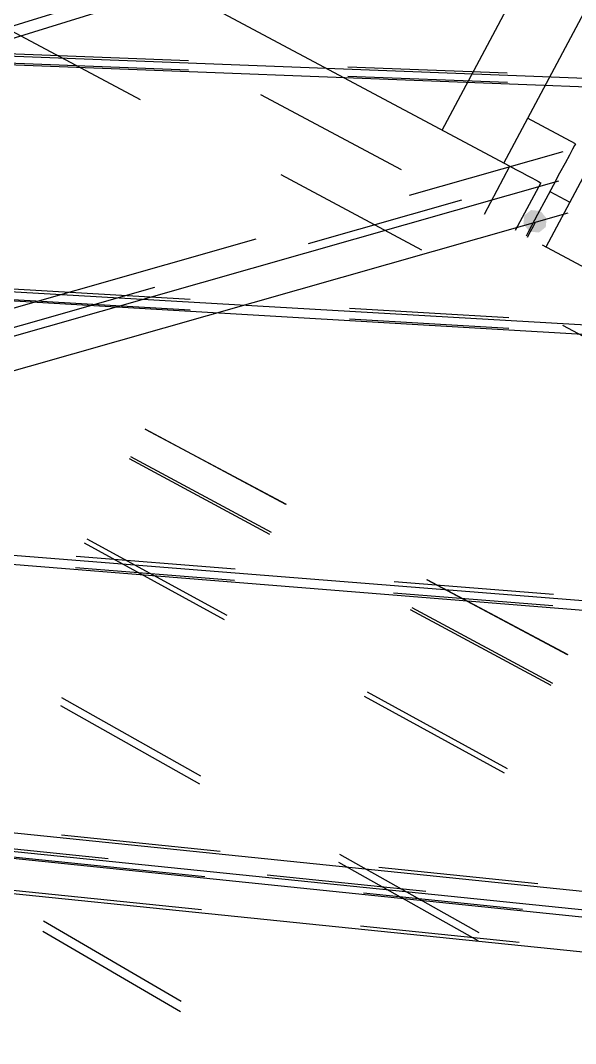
# Model space of a CAD drawing. Extents: x 3 to 592, y 5 to 207.
# Drawn here: x 104.58 to 108.99, y 35.92 to 44.06 of the extents above; entities that cross this region are included whole.
import ezdxf

# ---------------------------------------------------------------- set-up
doc = ezdxf.new("R2010")
doc.units = 0
doc.layers.get('0').update_dxf_attribs({"linetype": 'CONTINUOUS'})

msp = doc.modelspace()

# ---------------------------------------------------------------- hatches: boundary and pattern name
h = msp.add_hatch(color=7)
h.dxf.hatch_style = 2
h.paths.add_polyline_path([(108.721193, 42.536536), (108.764422, 42.483001), (108.757335, 42.414557), (108.7038, 42.371328), (108.635356, 42.378416), (108.623009, 42.385118), (108.57978, 42.438653), (108.586867, 42.507097), (108.640402, 42.550326), (108.708846, 42.543239)])
h = msp.add_hatch(color=7)
h.dxf.hatch_style = 2
h.paths.add_polyline_path([(108.721193, 42.536536), (108.764422, 42.483001), (108.757335, 42.414557), (108.7038, 42.371328), (108.635356, 42.378416), (108.623009, 42.385118), (108.57978, 42.438653), (108.586867, 42.507097), (108.640402, 42.550326), (108.708846, 42.543239)])

# ---------------------------------------------------------------- linework, layer by layer
at = {"color": 7}
for points in [[(107.933278, 43.185503), (109.763842, 46.61662)], [(107.933278, 43.185503), (109.763842, 46.61662)], [(108.423428, 42.923989), (110.253992, 46.355106)], [(108.423428, 42.923989), (110.253992, 46.355106)], [(100.933603, 45.880761), (105.528966, 43.429194)], [(100.933603, 45.880761), (105.528966, 43.429194)], [(104.306053, 45.12056), (108.472358, 42.897707)], [(104.306053, 45.12056), (108.472358, 42.897707)], [(102.815425, 43.488716), (105.748767, 44.395243)], [(102.815425, 43.488716), (105.748767, 44.395243)], [(105.779028, 44.305941), (102.85035, 43.400874)], [(105.779028, 44.305941), (102.85035, 43.400874)], [(100.682778, 43.920833), (142.839722, 42.298056)], [(100.693573, 43.939037), (105.913623, 43.737664)], [(100.693573, 43.939037), (105.913623, 43.737664)], [(100.693573, 43.939037), (105.913623, 43.737664)], [(100.693573, 43.939037), (105.913623, 43.737664)], [(142.839722, 42.2275), (100.682778, 43.850278)], [(105.913766, 43.661875), (100.693396, 43.86326)], [(105.913766, 43.661875), (100.693396, 43.86326)], [(105.913766, 43.661875), (100.693396, 43.86326)], [(105.913766, 43.661875), (100.693396, 43.86326)], [(107.182679, 43.688708), (108.451736, 43.639752)], [(107.182679, 43.688708), (108.451736, 43.639752)], [(107.182679, 43.688708), (108.451736, 43.639752)], [(107.182679, 43.688708), (108.451736, 43.639752)], [(108.451878, 43.563963), (107.182822, 43.612919)], [(108.451878, 43.563963), (107.182822, 43.612919)], [(108.451878, 43.563963), (107.182822, 43.612919)], [(108.451878, 43.563963), (107.182822, 43.612919)], [(106.487054, 43.469057), (107.607572, 42.871278)], [(106.487054, 43.469057), (107.607572, 42.871278)], [(108.992882, 43.076707), (108.61294, 43.279201)], [(108.992882, 43.076707), (108.61294, 43.279201)], [(108.759978, 42.256463), (109.263392, 43.199791)], [(108.759978, 42.256463), (109.263392, 43.199791)], [(108.992882, 43.076707), (108.986532, 43.064359), (108.970304, 43.034726), (108.945257, 42.987101), (108.910684, 42.922896), (108.867646, 42.842109), (108.816846, 42.746507), (108.758284, 42.636793), (108.692668, 42.514379), (108.621407, 42.380676), (108.600593, 42.341518)], [(108.992882, 43.076707), (108.986532, 43.064359), (108.970304, 43.034726), (108.945257, 42.987101), (108.910684, 42.922896), (108.867646, 42.842109), (108.816846, 42.746507), (108.758284, 42.636793), (108.692668, 42.514379), (108.621407, 42.380676), (108.600593, 42.341518)], [(107.674032, 42.668761), (108.895579, 43.016213)], [(107.674032, 42.668761), (108.895579, 43.016213)], [(108.269793, 42.517977), (108.472288, 42.897919)], [(108.269793, 42.517977), (108.472288, 42.897919)], [(108.472464, 42.897848), (108.520442, 42.872448), (108.566303, 42.847754), (108.608636, 42.825176), (108.645678, 42.805421), (108.676369, 42.789193), (108.698947, 42.777198), (108.712706, 42.76979)], [(108.472464, 42.897848), (108.520442, 42.872448), (108.566303, 42.847754), (108.608636, 42.825176), (108.645678, 42.805421), (108.676369, 42.789193), (108.698947, 42.777198), (108.712706, 42.76979)], [(106.649483, 42.831413), (107.77, 42.233632)], [(106.649483, 42.831413), (107.77, 42.233632)], [(108.858836, 42.779851), (102.774221, 41.049187)], [(108.858836, 42.779851), (102.774221, 41.049187)], [(108.717539, 42.767109), (108.515044, 42.387167)], [(108.717539, 42.767109), (108.515044, 42.387167)], [(106.869314, 42.284341), (108.09086, 42.631797)], [(106.869314, 42.284341), (108.09086, 42.631797)], [(108.790246, 42.696836), (108.949702, 42.611816)], [(108.790246, 42.696836), (108.949702, 42.611816)], [(108.931967, 42.526486), (102.847352, 40.795822)], [(108.931967, 42.526486), (102.847352, 40.795822)], [(108.612905, 42.334921), (108.636894, 42.380076), (108.659824, 42.422762), (108.673582, 42.448868)], [(108.612905, 42.334921), (108.636894, 42.380076), (108.659824, 42.422762), (108.673582, 42.448868)], [(103.603566, 41.510973), (106.452485, 42.321309)], [(103.603566, 41.510973), (106.452485, 42.321309)], [(108.72809, 42.2735), (114.33068, 39.284606)], [(108.72809, 42.2735), (114.33068, 39.284606)], [(100.693573, 42.145973), (105.928463, 41.842333)], [(100.693573, 42.145973), (105.928463, 41.842333)], [(100.693573, 42.145973), (105.928463, 41.842333)], [(100.693573, 42.145973), (105.928463, 41.842333)], [(100.682778, 42.121667), (142.839722, 39.6875)], [(142.839722, 39.581667), (100.682778, 42.051111)], [(105.928603, 41.754861), (100.693396, 42.058519)], [(105.928603, 41.754861), (100.693396, 42.058519)], [(105.928603, 41.754861), (100.693396, 42.058519)], [(105.928603, 41.754861), (100.693396, 42.058519)], [(101.913231, 40.874632), (105.647768, 41.936884)], [(101.913231, 40.874632), (105.647768, 41.936884)], [(107.196332, 41.768793), (108.464201, 41.695252)], [(107.196332, 41.768793), (108.464201, 41.695252)], [(107.196332, 41.768793), (108.464201, 41.695252)], [(107.196332, 41.768793), (108.464201, 41.695252)], [(108.464341, 41.60778), (107.196472, 41.681321)], [(108.464341, 41.60778), (107.196472, 41.681321)], [(108.464341, 41.60778), (107.196472, 41.681321)], [(108.464341, 41.60778), (107.196472, 41.681321)], [(108.890517, 41.635851), (110.011034, 41.03807)], [(108.890517, 41.635851), (110.011034, 41.03807)], [(106.689951, 40.209458), (105.569435, 40.807239)], [(106.689951, 40.209458), (105.569435, 40.807239)], [(105.570795, 40.809467), (106.691311, 40.211686)], [(105.570795, 40.809467), (106.691311, 40.211686)], [(105.454279, 40.591121), (106.573255, 39.990461)], [(105.454279, 40.591121), (106.573255, 39.990461)], [(106.563258, 39.971719), (105.444282, 40.572379)], [(106.563258, 39.971719), (105.444282, 40.572379)], [(100.682778, 40.110833), (138.43, 37.112222)], [(138.43, 37.006389), (100.682778, 40.040278)], [(105.106467, 39.937546), (106.220861, 39.328426)], [(105.106467, 39.937546), (106.220861, 39.328426)], [(106.201087, 39.29159), (105.086694, 39.900709)], [(106.201087, 39.29159), (105.086694, 39.900709)], [(105.020092, 39.799483), (106.286081, 39.698634)], [(105.020092, 39.799483), (106.286081, 39.698634)], [(105.020092, 39.799483), (106.286081, 39.698634)], [(105.020092, 39.799483), (106.286081, 39.698634)], [(106.281124, 39.604533), (105.015135, 39.705386)], [(106.281124, 39.604533), (105.015135, 39.705386)], [(106.281124, 39.604533), (105.015135, 39.705386)], [(106.281124, 39.604533), (105.015135, 39.705386)], [(108.930985, 39.013896), (107.810468, 39.611677)], [(108.930985, 39.013896), (107.810468, 39.611677)], [(107.811828, 39.613905), (108.932345, 39.016124)], [(107.811828, 39.613905), (108.932345, 39.016124)], [(107.552071, 39.597785), (108.81806, 39.496936)], [(107.552071, 39.597785), (108.81806, 39.496936)], [(107.552071, 39.597785), (108.81806, 39.496936)], [(107.552071, 39.597785), (108.81806, 39.496936)], [(108.813102, 39.402828), (107.547113, 39.50368)], [(108.813102, 39.402828), (107.547113, 39.50368)], [(108.813102, 39.402828), (107.547113, 39.50368)], [(108.813102, 39.402828), (107.547113, 39.50368)], [(108.80121, 38.770398), (107.682234, 39.371058)], [(108.80121, 38.770398), (107.682234, 39.371058)], [(107.692231, 39.3898), (108.811207, 38.78914)], [(107.692231, 39.3898), (108.811207, 38.78914)], [(107.335255, 38.719307), (108.449649, 38.110188)], [(107.335255, 38.719307), (108.449649, 38.110188)], [(104.903057, 38.675521), (106.009937, 38.052851)], [(104.903057, 38.675521), (106.009937, 38.052851)], [(108.429875, 38.073351), (107.315481, 38.682471)], [(108.429875, 38.073351), (107.315481, 38.682471)], [(106.005294, 37.986186), (104.898414, 38.608856)], [(106.005294, 37.986186), (104.898414, 38.608856)], [(98.883611, 38.029444), (138.183056, 34.007778)], [(100.682778, 37.994167), (138.147778, 34.148889)], [(143.898056, 33.3375), (99.730278, 37.888333)], [(106.04522, 37.248321), (99.751974, 37.893131)], [(106.04522, 37.248321), (99.751974, 37.893131)], [(106.04522, 37.248321), (99.751974, 37.893131)], [(106.04522, 37.248321), (99.751974, 37.893131)], [(143.862778, 33.090556), (99.695, 37.606111)], [(106.019326, 36.985889), (99.72608, 37.6307)], [(106.019326, 36.985889), (99.72608, 37.6307)], [(106.019326, 36.985889), (99.72608, 37.6307)], [(106.019326, 36.985889), (99.72608, 37.6307)], [(104.903455, 37.583779), (106.166841, 37.454333)], [(104.903455, 37.583779), (106.166841, 37.454333)], [(104.903455, 37.583779), (106.166841, 37.454333)], [(104.903455, 37.583779), (106.166841, 37.454333)], [(104.013576, 37.524572), (105.276961, 37.395126)], [(104.013576, 37.524572), (105.276961, 37.395126)], [(104.013576, 37.524572), (105.276961, 37.395126)], [(104.013576, 37.524572), (105.276961, 37.395126)], [(107.116816, 37.430181), (108.223696, 36.807511)], [(107.116816, 37.430181), (108.223696, 36.807511)], [(108.219053, 36.740847), (107.112173, 37.363517)], [(108.219053, 36.740847), (107.112173, 37.363517)], [(106.540347, 37.265679), (107.803733, 37.136233)], [(106.540347, 37.265679), (107.803733, 37.136233)], [(106.540347, 37.265679), (107.803733, 37.136233)], [(106.540347, 37.265679), (107.803733, 37.136233)], [(107.430227, 37.324887), (108.693613, 37.195441)], [(107.430227, 37.324887), (108.693613, 37.195441)], [(107.430227, 37.324887), (108.693613, 37.195441)], [(107.430227, 37.324887), (108.693613, 37.195441)], [(108.571991, 36.989426), (107.308606, 37.118873)], [(108.571991, 36.989426), (107.308606, 37.118873)], [(108.571991, 36.989426), (107.308606, 37.118873)], [(108.571991, 36.989426), (107.308606, 37.118873)], [(104.759995, 36.900311), (105.856636, 36.259782)], [(104.759995, 36.900311), (105.856636, 36.259782)], [(108.546097, 36.726995), (107.282712, 36.856442)], [(108.546097, 36.726995), (107.282712, 36.856442)], [(108.546097, 36.726995), (107.282712, 36.856442)], [(108.546097, 36.726995), (107.282712, 36.856442)], [(105.851553, 36.17498), (104.75491, 36.815506)], [(105.851553, 36.17498), (104.75491, 36.815506)]]:
    msp.add_lwpolyline(points, dxfattribs=at)

doc.saveas('drawing.dxf')
